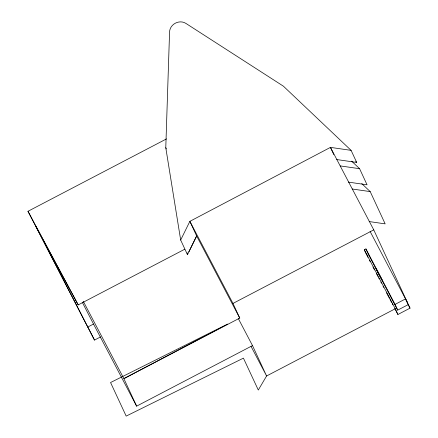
<?xml version="1.0" encoding="UTF-8"?>
<svg xmlns="http://www.w3.org/2000/svg" width="438" height="438" viewBox="0 0 438 438"><rect width="100%" height="100%" fill="white"/><g stroke="black" fill="none" stroke-linecap="round" stroke-linejoin="round"><path stroke-width="0.66" d="M351.095 150.36L330.449 147.382L189.873 221.343L196.662 236L187.464 254.686L180.67 240.029L165.778 147.699L169.561 32.22C169.648 24.161 179.476 19.048 186.139 23.559L283.413 86.193L351.095 150.36L356.691 162.432L336.707 159.547M188.866 251.834L196.646 235.967L239.756 318.081L123.877 378.635L136.623 406.152L252.507 345.598L238.245 318.437M180.67 240.029L189.873 221.343L232.967 303.425L239.756 318.081M100.565 336.921L94.509 340.085L27.977 211.291L166.489 138.912M94.509 340.085L35.839 226.271L78.205 304.892L184.765 249.211M87.868 326.983L93.513 324.032L82.229 302.193M232.967 303.425L373.751 229.862L330.449 147.382L333.8 154.625M366.683 254.932L364.296 249.775L365.922 248.921L395.043 304.394L397.699 310.126L408.183 304.651L405.528 298.913L395.043 304.394M366.951 255.507L368.577 254.659L365.922 248.921M364.296 249.775L395.257 308.752L266.583 375.985L258.3 390.039L243.424 358.142L126.182 416.1L110.562 382.527L227.546 324.076L123.877 378.635L83.302 301.349M394.753 308.467L397.912 314.484L410.023 308.155L373.751 229.862M340.277 165.92L359.593 168.701L367.055 184.809L348.402 182.115M352.218 189.008L370.203 191.598L385.155 223.867L369.168 221.562M355.694 161.491L356.691 162.432M351.648 161.168L359.593 168.701M361.761 183.599L370.203 191.598M27.977 211.291L78.205 304.892M370.077 231.395L407.367 302.423M408.183 304.651L410.023 308.155M368.577 254.659L397.699 310.126M367.268 256.11L367.898 257.314M369.48 260.325L370.11 261.524M372.952 266.945L374.534 269.95M376.428 273.564L378.01 276.57M378.64 277.774L379.275 278.979M380.852 281.99L381.487 283.189M383.064 286.2L383.693 287.405M386.54 292.819L389.382 298.234M390.017 299.439L391.594 302.45M392.229 303.654L392.859 304.859M251.056 346.414L266.583 375.985L252.507 345.598M93.513 324.032L136.623 406.152M395.257 308.752L397.912 314.484M165.778 147.699L166.336 148.909M187.146 252.731L187.464 254.686M381.301 278.486L376.111 268.603L382.035 280.068L381.301 278.486"/></g></svg>
